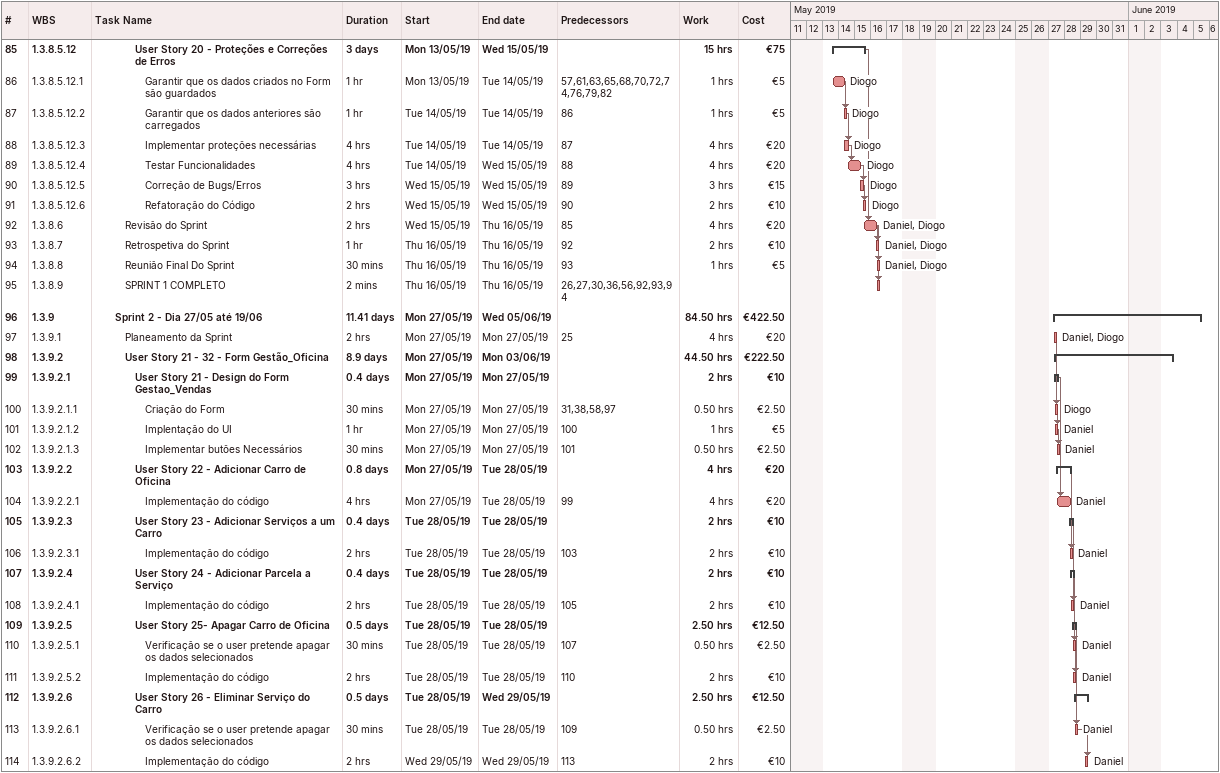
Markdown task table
| ID | WBS | Task | Duration | Start | Finish | Predecessors | Resources | Work (h) | Cost (€) |
|---|---|---|---|---|---|---|---|---|---|
| 85 | 1.3.8.5.12 | **User Story 20 - Proteções e Correções de Erros** | 3d | 2019-05-13 | 2019-05-15 |  |  | 15 | 75 |
| 86 | 1.3.8.5.12.1 | Garantir que os dados criados no Form são guardados | 1h | 2019-05-13 | 2019-05-14 | 57, 61, 63, 65, 68, 70, 72, 74, 76, 79, 82 | Diogo | 1 | 5 |
| 87 | 1.3.8.5.12.2 | Garantir que os dados anteriores são carregados | 1h | 2019-05-14 | 2019-05-14 | 86 | Diogo | 1 | 5 |
| 88 | 1.3.8.5.12.3 | Implementar proteções necessárias | 4h | 2019-05-14 | 2019-05-14 | 87 | Diogo | 4 | 20 |
| 89 | 1.3.8.5.12.4 | Testar Funcionalidades | 4h | 2019-05-14 | 2019-05-15 | 88 | Diogo | 4 | 20 |
| 90 | 1.3.8.5.12.5 | Correção de Bugs/Erros | 3h | 2019-05-15 | 2019-05-15 | 89 | Diogo | 3 | 15 |
| 91 | 1.3.8.5.12.6 | Refatoração do Código | 2h | 2019-05-15 | 2019-05-15 | 90 | Diogo | 2 | 10 |
| 92 | 1.3.8.6 | Revisão do Sprint | 2h | 2019-05-15 | 2019-05-16 | 85 | Daniel, Diogo | 4 | 20 |
| 93 | 1.3.8.7 | Retrospetiva do Sprint | 1h | 2019-05-16 | 2019-05-16 | 92 | Daniel, Diogo | 2 | 10 |
| 94 | 1.3.8.8 | Reunião Final Do Sprint | 30min | 2019-05-16 | 2019-05-16 | 93 | Daniel, Diogo | 1 | 5 |
| 95 | 1.3.8.9 | SPRINT 1 COMPLETO | 2min | 2019-05-16 | 2019-05-16 | 26, 27, 30, 36, 56, 92, 93, 94 |  |  |  |
| 96 | 1.3.9 | **Sprint 2 - Dia 27/05 até 19/06** | 11.41d | 2019-05-27 | 2019-06-05 |  |  | 84.50 | 422.50 |
| 97 | 1.3.9.1 | Planeamento da Sprint | 2h | 2019-05-27 | 2019-05-27 | 25 | Daniel, Diogo | 4 | 20 |
| 98 | 1.3.9.2 | **User Story 21 - 32 - Form Gestão_Oficina** | 8.9d | 2019-05-27 | 2019-06-03 |  |  | 44.50 | 222.50 |
| 99 | 1.3.9.2.1 | **User Story 21 - Design do Form Gestao_Vendas** | 0.4d | 2019-05-27 | 2019-05-27 |  |  | 2 | 10 |
| 100 | 1.3.9.2.1.1 | Criação do Form | 30min | 2019-05-27 | 2019-05-27 | 31, 38, 58, 97 | Diogo | 0.50 | 2.50 |
| 101 | 1.3.9.2.1.2 | Implentação do UI | 1h | 2019-05-27 | 2019-05-27 | 100 | Daniel | 1 | 5 |
| 102 | 1.3.9.2.1.3 | Implementar butões Necessários | 30min | 2019-05-27 | 2019-05-27 | 101 | Daniel | 0.50 | 2.50 |
| 103 | 1.3.9.2.2 | **User Story 22 - Adicionar Carro de Oficina** | 0.8d | 2019-05-27 | 2019-05-28 |  |  | 4 | 20 |
| 104 | 1.3.9.2.2.1 | Implementação do código | 4h | 2019-05-27 | 2019-05-28 | 99 | Daniel | 4 | 20 |
| 105 | 1.3.9.2.3 | **User Story 23 - Adicionar Serviços a um Carro** | 0.4d | 2019-05-28 | 2019-05-28 |  |  | 2 | 10 |
| 106 | 1.3.9.2.3.1 | Implementação do código | 2h | 2019-05-28 | 2019-05-28 | 103 | Daniel | 2 | 10 |
| 107 | 1.3.9.2.4 | **User Story 24 - Adicionar Parcela a Serviço** | 0.4d | 2019-05-28 | 2019-05-28 |  |  | 2 | 10 |
| 108 | 1.3.9.2.4.1 | Implementação do código | 2h | 2019-05-28 | 2019-05-28 | 105 | Daniel | 2 | 10 |
| 109 | 1.3.9.2.5 | **User Story 25- Apagar Carro de Oficina** | 0.5d | 2019-05-28 | 2019-05-28 |  |  | 2.50 | 12.50 |
| 110 | 1.3.9.2.5.1 | Verificação se o user pretende apagar os dados selecionados | 30min | 2019-05-28 | 2019-05-28 | 107 | Daniel | 0.50 | 2.50 |
| 111 | 1.3.9.2.5.2 | Implementação do código | 2h | 2019-05-28 | 2019-05-28 | 110 | Daniel | 2 | 10 |
| 112 | 1.3.9.2.6 | **User Story 26 - Eliminar Serviço do Carro** | 0.5d | 2019-05-28 | 2019-05-29 |  |  | 2.50 | 12.50 |
| 113 | 1.3.9.2.6.1 | Verificação se o user pretende apagar os dados selecionados | 30min | 2019-05-28 | 2019-05-28 | 109 | Daniel | 0.50 | 2.50 |
| 114 | 1.3.9.2.6.2 | Implementação do código | 2h | 2019-05-29 | 2019-05-29 | 113 | Daniel | 2 | 10 |
